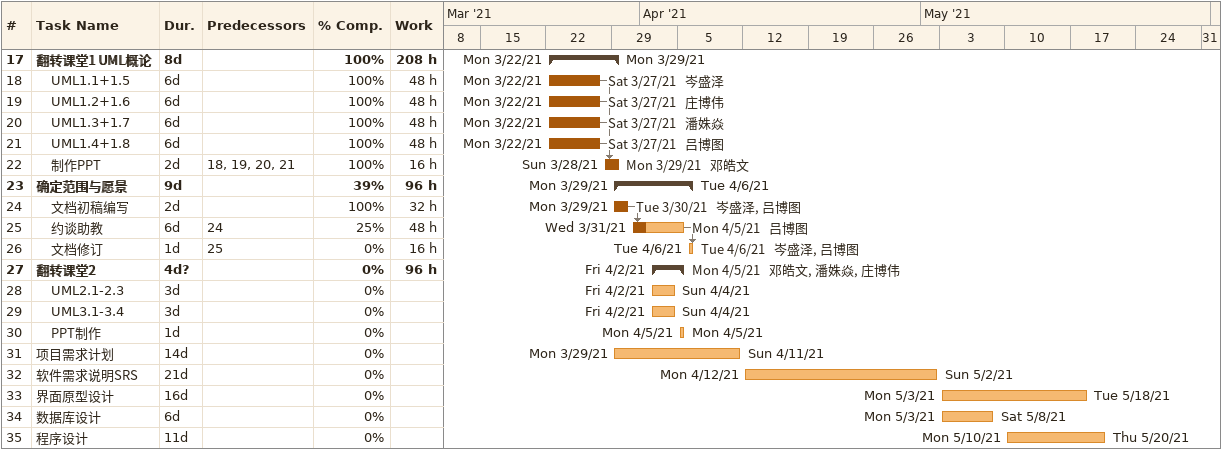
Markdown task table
| ID | Level | Task | Duration | Start | Finish | Predecessors | Resources | % complete | Work (h) |
|---|---|---|---|---|---|---|---|---|---|
| 17 | 1 | **翻转课堂1 UML概论** | 8d | 2021-03-22 | 2021-03-29 |  |  | 100 | 208 |
| 18 | 2 | UML1.1+1.5 | 6d | 2021-03-22 | 2021-03-27 |  | 岑盛泽 | 100 | 48 |
| 19 | 2 | UML1.2+1.6 | 6d | 2021-03-22 | 2021-03-27 |  | 庄博伟 | 100 | 48 |
| 20 | 2 | UML1.3+1.7 | 6d | 2021-03-22 | 2021-03-27 |  | 潘姝焱 | 100 | 48 |
| 21 | 2 | UML1.4+1.8 | 6d | 2021-03-22 | 2021-03-27 |  | 吕博图 | 100 | 48 |
| 22 | 2 | 制作PPT | 2d | 2021-03-28 | 2021-03-29 | 18, 19, 20, 21 | 邓皓文 | 100 | 16 |
| 23 | 1 | **确定范围与愿景** | 9d | 2021-03-29 | 2021-04-06 |  |  | 39 | 96 |
| 24 | 2 | 文档初稿编写 | 2d | 2021-03-29 | 2021-03-30 |  | 岑盛泽, 吕博图 | 100 | 32 |
| 25 | 2 | 约谈助教 | 6d | 2021-03-31 | 2021-04-05 | 24 | 吕博图 | 25 | 48 |
| 26 | 2 | 文档修订 | 1d | 2021-04-06 | 2021-04-06 | 25 | 岑盛泽, 吕博图 | 0 | 16 |
| 27 | 1 | **翻转课堂2** | 4d? | 2021-04-02 | 2021-04-05 |  | 邓皓文, 潘姝焱, 庄博伟 | 0 | 96 |
| 28 | 2 | UML2.1-2.3 | 3d | 2021-04-02 | 2021-04-04 |  |  | 0 |  |
| 29 | 2 | UML3.1-3.4 | 3d | 2021-04-02 | 2021-04-04 |  |  | 0 |  |
| 30 | 2 | PPT制作 | 1d | 2021-04-05 | 2021-04-05 |  |  | 0 |  |
| 31 | 1 | 项目需求计划 | 14d | 2021-03-29 | 2021-04-11 |  |  | 0 |  |
| 32 | 1 | 软件需求说明SRS | 21d | 2021-04-12 | 2021-05-02 |  |  | 0 |  |
| 33 | 1 | 界面原型设计 | 16d | 2021-05-03 | 2021-05-18 |  |  | 0 |  |
| 34 | 1 | 数据库设计 | 6d | 2021-05-03 | 2021-05-08 |  |  | 0 |  |
| 35 | 1 | 程序设计 | 11d | 2021-05-10 | 2021-05-20 |  |  | 0 |  |
